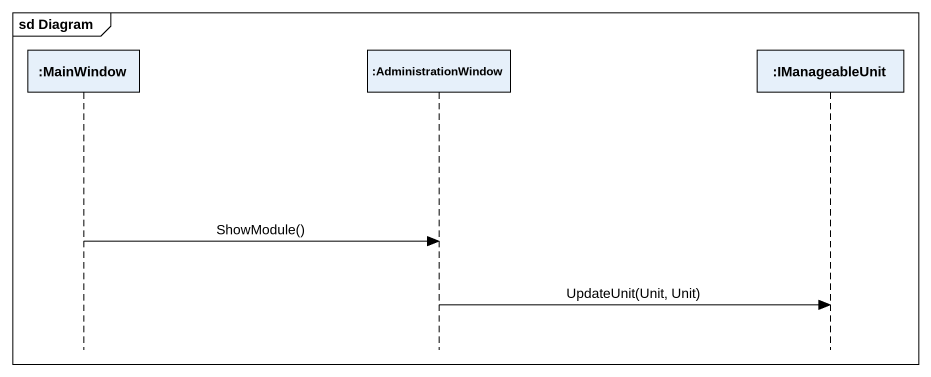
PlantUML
@startuml
mainframe sd Diagram
hide footbox
participant ":MainWindow" as MainWindow
participant ":AdministrationWindow" as AdministrationWindow
participant ":IManageableUnit" as IManageableUnit

MainWindow -> AdministrationWindow : ShowModule()
AdministrationWindow -> IManageableUnit : UpdateUnit(Unit, Unit)
@enduml
